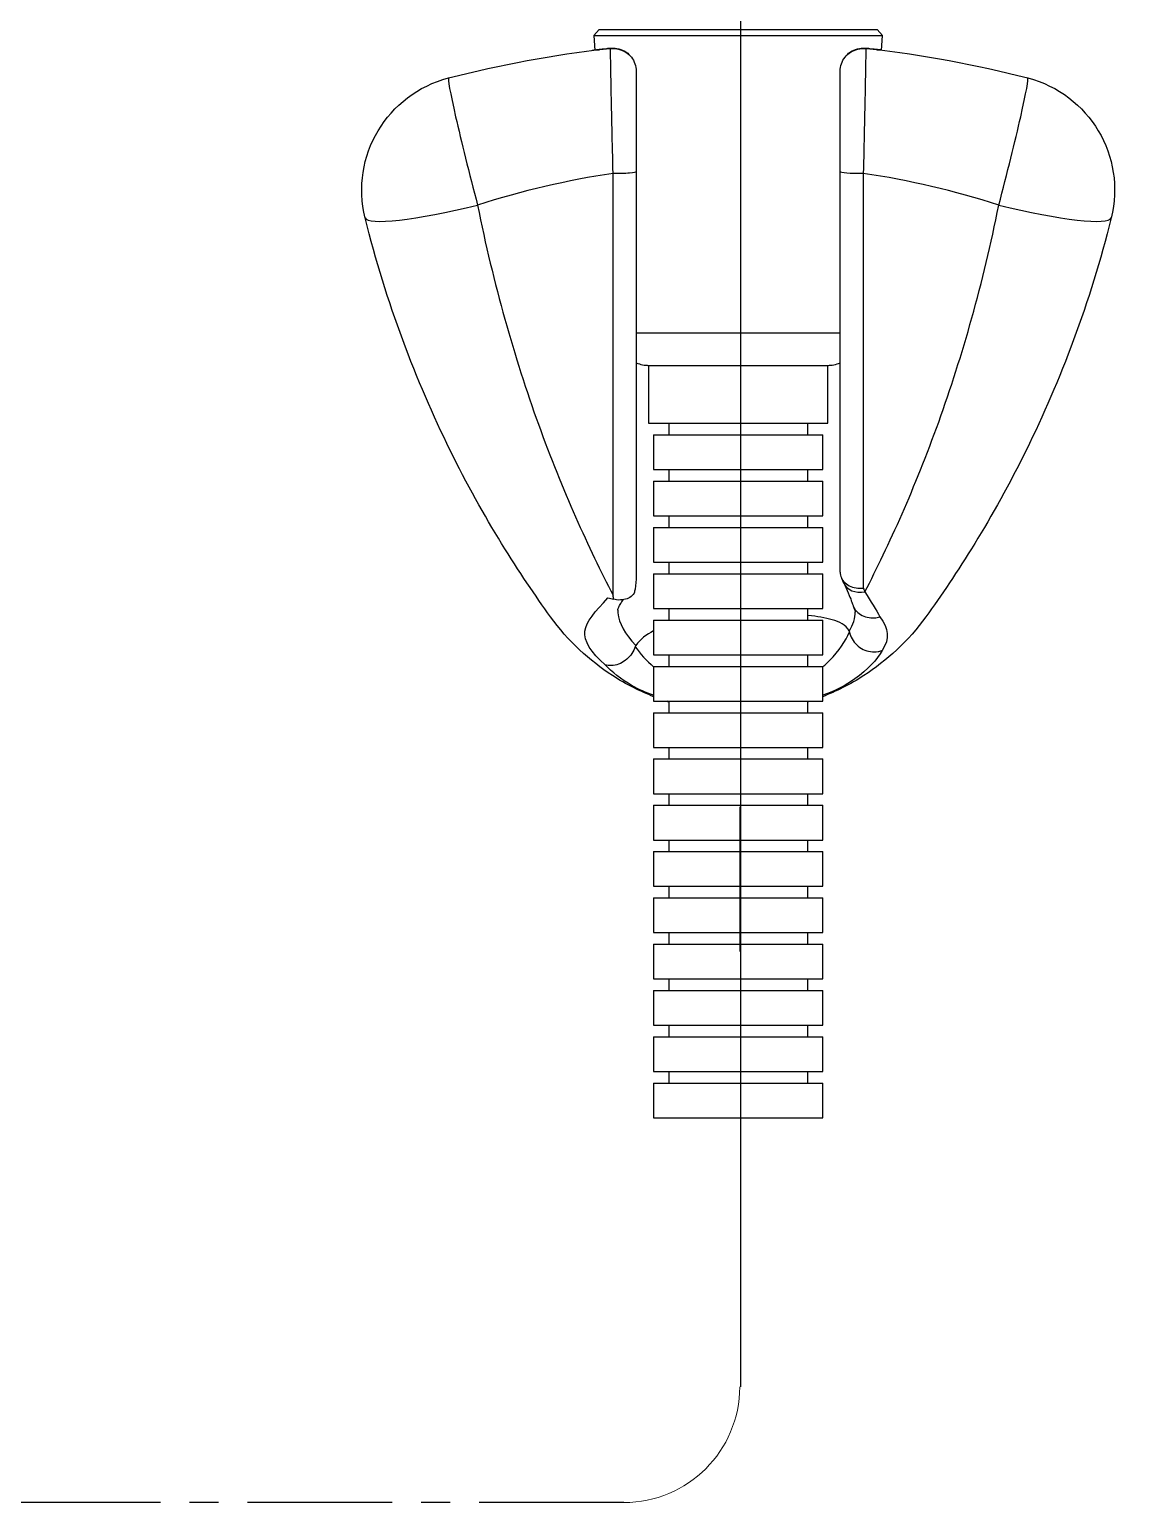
# Model space of a CAD drawing. Extents: x 0 to 1354, y 0 to 992.
# Drawn here: x 397 to 491.7, y 399.9 to 527.1 of the extents above; entities that cross this region are included whole.
import ezdxf

# ---------------------------------------------------------------- set-up
doc = ezdxf.new("R2010")
doc.units = 0
doc.header["$LTSCALE"] = 10
doc.header["$MEASUREMENT"] = 0
for name, pattern in [('ACAD_ISO04W100', [30.5, 24, -3, 0.5, -3]), ('CENTER', [2, 1.25, -0.25, 0.25, -0.25]), ('CENTER2', [28.575, 19.05, -3.175, 3.175, -3.175])]:
    doc.linetypes.add(name, pattern=pattern)
for name, color, linetype in [('1', 7, 'CONTINUOUS'), ('BODY', 7, 'CONTINUOUS'), ('W', 7, 'CONTINUOUS')]:
    doc.layers.add(name, color=color, linetype=linetype)
doc.layers.add('Cneter', color=1, linetype='CENTER2', lineweight=13)

msp = doc.modelspace()

# ---------------------------------------------------------------- linework, layer by layer
at = {"layer": '1', "color": 7, "linetype": 'Continuous', "lineweight": -3}
for p, q in [((446.2, 527.09), (445.73, 526.59)), ((446.2, 527.09), (458.2, 527.09)), ((458.2, 527.09), (470.2, 527.09)), ((470.66, 526.59), (470.2, 527.09)), ((445.73, 526.59), (445.82, 525.29)), ((445.73, 526.59), (458.2, 526.59)), ((458.2, 526.59), (470.66, 526.59)), ((470.57, 525.29), (470.66, 526.59)), ((447.4, 478.24), (447.4, 514.67)), ((449.4, 514.83), (449.4, 479.92)), ((467, 480.23), (467, 514.83)), ((469, 514.67), (469, 478.84)), ((449.4, 500.89), (458.2, 500.89)), ((458.2, 500.89), (467, 500.89)), ((450.45, 498.09), (450.45, 493.09)), ((465.95, 493.09), (465.95, 498.09)), ((450.45, 493.09), (458.2, 493.09)), ((452.2, 493.09), (452.2, 492.09)), ((458.2, 493.09), (465.95, 493.09)), ((464.2, 492.09), (464.2, 493.09)), ((450.9, 492.09), (450.9, 489.09)), ((450.9, 492.09), (458.2, 492.09)), ((458.2, 492.09), (465.5, 492.09)), ((465.5, 489.09), (465.5, 492.09)), ((450.9, 489.09), (458.2, 489.09)), ((452.2, 489.09), (452.2, 488.09)), ((458.2, 489.09), (465.5, 489.09)), ((464.2, 488.09), (464.2, 489.09)), ((450.9, 488.09), (450.9, 485.09)), ((450.9, 488.09), (458.2, 488.09)), ((458.2, 488.09), (465.5, 488.09)), ((465.5, 485.09), (465.5, 488.09)), ((450.9, 485.09), (458.2, 485.09)), ((452.2, 485.09), (452.2, 484.09)), ((458.2, 485.09), (465.5, 485.09)), ((464.2, 484.09), (464.2, 485.09)), ((450.9, 484.09), (450.9, 481.09)), ((450.9, 484.09), (458.2, 484.09)), ((458.2, 484.09), (465.5, 484.09)), ((465.5, 481.09), (465.5, 484.09)), ((450.9, 481.09), (458.2, 481.09)), ((452.2, 481.09), (452.2, 480.09)), ((458.2, 481.09), (465.5, 481.09)), ((464.2, 480.09), (464.2, 481.09)), ((450.9, 480.09), (450.9, 477.09)), ((450.9, 480.09), (458.2, 480.09)), ((458.2, 480.09), (465.5, 480.09)), ((465.5, 477.09), (465.5, 480.09)), ((450.9, 477.09), (458.2, 477.09)), ((450.9, 476.09), (450.9, 473.09)), ((450.9, 476.09), (458.2, 476.09)), ((452.2, 477.09), (452.2, 476.09)), ((458.2, 477.09), (465.5, 477.09)), ((458.2, 476.09), (465.5, 476.09)), ((464.2, 476.09), (464.2, 477.09)), ((465.5, 473.09), (465.5, 476.09)), ((450.9, 473.09), (458.2, 473.09)), ((450.9, 472.09), (450.9, 469.09)), ((450.9, 472.09), (458.2, 472.09)), ((452.2, 473.09), (452.2, 472.09)), ((458.2, 473.09), (465.5, 473.09)), ((458.2, 472.09), (465.5, 472.09)), ((464.2, 472.09), (464.2, 473.09)), ((465.5, 469.09), (465.5, 472.09)), ((450.9, 469.09), (458.2, 469.09)), ((452.2, 469.09), (452.2, 468.09)), ((458.2, 469.09), (465.5, 469.09)), ((464.2, 468.09), (464.2, 469.09)), ((450.9, 468.09), (450.9, 465.09)), ((450.9, 468.09), (458.2, 468.09)), ((458.2, 468.09), (465.5, 468.09)), ((465.5, 465.09), (465.5, 468.09)), ((450.9, 465.09), (458.2, 465.09)), ((452.2, 465.09), (452.2, 464.09)), ((458.2, 465.09), (465.5, 465.09)), ((464.2, 464.09), (464.2, 465.09)), ((450.9, 464.09), (450.9, 461.09)), ((450.9, 464.09), (458.2, 464.09)), ((458.2, 464.09), (465.5, 464.09)), ((465.5, 461.09), (465.5, 464.09)), ((450.9, 461.09), (458.2, 461.09)), ((452.2, 461.09), (452.2, 460.09)), ((458.2, 461.09), (465.5, 461.09)), ((464.2, 460.09), (464.2, 461.09)), ((450.9, 460.09), (450.9, 457.09)), ((450.9, 460.09), (458.2, 460.09)), ((458.2, 460.09), (465.5, 460.09)), ((465.5, 457.09), (465.5, 460.09)), ((450.9, 457.09), (458.2, 457.09)), ((452.2, 457.09), (452.2, 456.09)), ((458.2, 457.09), (465.5, 457.09)), ((464.2, 456.09), (464.2, 457.09)), ((450.9, 456.09), (450.9, 453.09)), ((450.9, 456.09), (458.2, 456.09)), ((458.2, 456.09), (465.5, 456.09)), ((465.5, 453.09), (465.5, 456.09)), ((450.9, 453.09), (458.2, 453.09)), ((452.2, 453.09), (452.2, 452.09)), ((458.2, 453.09), (465.5, 453.09)), ((464.2, 452.09), (464.2, 453.09)), ((450.9, 452.09), (450.9, 449.09)), ((450.9, 452.09), (458.2, 452.09)), ((458.2, 452.09), (465.5, 452.09)), ((465.5, 449.09), (465.5, 452.09)), ((450.9, 449.09), (458.2, 449.09)), ((450.9, 448.09), (450.9, 445.09)), ((450.9, 448.09), (458.2, 448.09)), ((452.2, 449.09), (452.2, 448.09)), ((458.2, 449.09), (465.5, 449.09)), ((458.2, 448.09), (465.5, 448.09)), ((464.2, 448.09), (464.2, 449.09)), ((465.5, 445.09), (465.5, 448.09)), ((450.9, 445.09), (458.2, 445.09)), ((450.9, 444.09), (450.9, 441.09)), ((450.9, 444.09), (458.2, 444.09)), ((452.2, 445.09), (452.2, 444.09)), ((458.2, 445.09), (465.5, 445.09)), ((458.2, 444.09), (465.5, 444.09)), ((464.2, 444.09), (464.2, 445.09)), ((465.5, 441.09), (465.5, 444.09)), ((450.9, 441.09), (458.2, 441.09)), ((452.2, 441.09), (452.2, 440.09)), ((458.2, 441.09), (465.5, 441.09)), ((464.2, 440.09), (464.2, 441.09)), ((450.9, 440.09), (450.9, 437.09)), ((450.9, 440.09), (458.2, 440.09)), ((458.2, 440.09), (465.5, 440.09)), ((465.5, 437.09), (465.5, 440.09)), ((450.9, 437.09), (458.2, 437.09)), ((452.2, 437.09), (452.2, 436.09)), ((458.2, 437.09), (465.5, 437.09)), ((464.2, 436.09), (464.2, 437.09)), ((450.9, 436.09), (450.9, 433.09)), ((450.9, 436.09), (458.2, 436.09)), ((458.2, 436.09), (465.5, 436.09)), ((465.5, 433.09), (465.5, 436.09)), ((450.9, 433.09), (458.2, 433.09)), ((458.2, 433.09), (465.5, 433.09))]:
    msp.add_line(p, q, dxfattribs=at)
at = {"layer": '1', "color": 7, "linetype": 'Continuous', "lineweight": -3, "extrusion": (0, 0, -1)}
for centre, start, end in [((-435.7, 513.23), 346.0375, 75.5225), ((-480.7, 513.23), 104.4775, 193.9625)]:
    msp.add_arc(centre, 10, start, end, dxfattribs=at)
at = {"layer": '1', "color": 7, "linetype": 'Continuous', "lineweight": -3}
for centre, start, end in [((450.5, 501.09), 248.4851, 270), ((465.9, 501.09), 270, 291.5149)]:
    msp.add_arc(centre, 3, start, end, dxfattribs=at)
for centre, major_axis, ratio, start_param, end_param in [((435.7, 513.23), (2.5, -9.68), 0.032961, 3.141593, 4.839361), ((480.7, 513.23), (-2.5, -9.68), 0.032961, 1.443824, 3.141593), ((447.4, 514.83), (-2, 0), 0.076696, 1.570796, 3.141593), ((469, 514.83), (-2, 0), 0.076696, 0, 1.570796), ((435.7, 513.23), (9.7, 2.41), 0.126983, 3.141593, 4.680827), ((480.7, 513.23), (-9.7, 2.41), 0.126983, 1.602358, 3.141593), ((469.14, 480.1), (-1.83, -0.82), 0.760059, 6.274802, 7.5268)]:
    msp.add_ellipse(centre, major_axis=major_axis, ratio=ratio, start_param=start_param, end_param=end_param, dxfattribs=at)
for points, knots in [([(447.18, 525.48), (447.18, 525.48), (447.19, 525.48), (447.43, 525.51), (447.67, 525.49), (448.11, 525.38), (448.32, 525.28), (448.62, 525.09), (448.72, 525), (448.81, 524.91)], [0, 0, 0, 0, 0.007507, 0.007507, 0.408699, 0.408699, 0.781214, 0.781214, 1, 1, 1, 1]), ([(467.59, 524.91), (467.68, 525), (467.78, 525.09), (468.08, 525.28), (468.28, 525.38), (468.73, 525.49), (468.97, 525.51), (469.21, 525.48), (469.21, 525.48), (469.22, 525.48)], [0, 0, 0, 0, 0.218786, 0.218786, 0.591301, 0.591301, 0.992493, 0.992493, 1, 1, 1, 1]), ([(445.98, 525.34), (445.98, 525.34), (445.99, 525.34), (446.02, 525.35), (446.08, 525.35), (446.15, 525.35), (446.2, 525.35), (446.21, 525.35)], [0, 0, 0, 0, 0.117287, 0.217707, 0.437799, 0.865839, 1, 1, 1, 1]), ([(447.18, 525.43), (447.18, 525.43), (447.19, 525.43), (447.36, 525.46), (447.54, 525.46), (447.93, 525.4), (448.15, 525.33), (448.54, 525.13), (448.72, 525), (449.02, 524.68), (449.14, 524.49), (449.32, 524.09), (449.37, 523.88), (449.39, 523.66)], [0, 0, 0, 0, 0.004771, 0.004771, 0.168449, 0.168449, 0.381096, 0.381096, 0.589432, 0.589432, 0.794609, 0.794609, 1, 1, 1, 1]), ([(447.4, 514.67), (447.34, 517.27), (447.28, 519.9), (447.2, 523.86), (447.18, 525.17), (447.18, 525.43)], [0, 0, 0, 0, 0.5, 0.5, 1, 1, 1, 1]), ([(467.01, 523.66), (467.02, 523.88), (467.08, 524.09), (467.26, 524.49), (467.38, 524.68), (467.68, 525), (467.86, 525.13), (468.25, 525.33), (468.47, 525.4), (468.86, 525.46), (469.03, 525.46), (469.21, 525.43), (469.21, 525.43), (469.22, 525.43)], [0, 0, 0, 0, 0.205391, 0.205391, 0.410568, 0.410568, 0.618904, 0.618904, 0.831551, 0.831551, 0.995229, 0.995229, 1, 1, 1, 1]), ([(469.22, 525.43), (469.22, 525.17), (469.2, 523.86), (469.12, 519.9), (469.06, 517.27), (469, 514.67)], [0, 0, 0, 0, 0.5, 0.5, 1, 1, 1, 1]), ([(470.17, 525.35), (470.21, 525.35), (470.28, 525.35), (470.36, 525.35), (470.4, 525.34), (470.41, 525.34), (470.42, 525.34), (470.42, 525.34)], [0, 0, 0, 0, 0.469812, 0.772051, 0.873112, 0.946142, 1, 1, 1, 1]), ([(449.4, 523.49), (449.4, 523.41), (449.4, 522.4), (449.4, 519.18), (449.4, 516.99), (449.4, 514.83)], [0, 0, 0, 0, 0.5, 0.5, 1, 1, 1, 1]), ([(467, 514.83), (467, 516.99), (467, 519.18), (467, 522.4), (467, 523.41), (467, 523.49)], [0, 0, 0, 0, 0.5, 0.5, 1, 1, 1, 1]), ([(435.7, 511.93), (436.38, 508.52), (437.17, 505.24), (438.94, 498.93), (439.92, 495.87), (441.99, 490.13), (443.07, 487.47), (445.25, 482.53), (446.36, 480.25), (447.4, 478.24)], [0, 0, 0, 0, 0.25, 0.25, 0.5, 0.5, 0.75, 0.75, 1, 1, 1, 1]), ([(469.14, 478.52), (470.17, 480.52), (471.27, 482.8), (473.42, 487.71), (474.49, 490.35), (476.53, 496.04), (477.5, 499.07), (479.25, 505.32), (480.03, 508.56), (480.7, 511.93)], [0, 0, 0, 0, 0.25, 0.25, 0.5, 0.5, 0.75, 0.75, 1, 1, 1, 1]), ([(441.99, 476.38), (440.71, 478.15), (439.27, 480.27), (436.29, 485.13), (434.76, 487.85), (431.87, 493.73), (430.47, 496.95), (428, 503.65), (426.91, 507.15), (425.99, 510.82)], [0, 0, 0, 0, 0.25, 0.25, 0.5, 0.5, 0.75, 0.75, 1, 1, 1, 1]), ([(490.4, 510.82), (489.49, 507.15), (488.4, 503.65), (485.92, 496.95), (484.53, 493.73), (481.63, 487.85), (480.11, 485.13), (477.13, 480.27), (475.69, 478.15), (474.41, 476.38)], [0, 0, 0, 0, 0.25, 0.25, 0.5, 0.5, 0.75, 0.75, 1, 1, 1, 1]), ([(450.4, 498.09), (450.4, 498.09), (450.4, 498.09), (450.4, 498.09), (451.24, 498.09), (454.13, 498.09), (456.16, 498.09), (458.2, 498.09)], [0, 0, 0, 0, 0.000824, 0.000824, 0.500412, 0.500412, 1, 1, 1, 1]), ([(458.2, 498.09), (460.24, 498.09), (462.27, 498.09), (465.16, 498.09), (466, 498.09), (466, 498.09), (466, 498.09), (466, 498.09)], [0, 0, 0, 0, 0.49959, 0.49959, 0.999181, 0.999181, 1, 1, 1, 1]), ([(467, 480.23), (467, 480.05), (467.04, 479.88), (467.18, 479.57), (467.29, 479.42), (467.57, 479.17), (467.74, 479.07), (468.11, 478.91), (468.32, 478.86), (468.68, 478.83), (468.83, 478.83), (468.99, 478.84), (468.99, 478.84), (469, 478.84)], [0, 0, 0, 0, 0.212222, 0.212222, 0.424374, 0.424374, 0.637608, 0.637608, 0.852942, 0.852942, 0.994498, 0.994498, 1, 1, 1, 1]), ([(467.3, 479.33), (467.34, 479.25), (467.52, 478.84), (467.77, 478.26), (467.99, 477.72), (468.05, 477.51), (468.06, 477.46)], [0, 0, 0, 0, 0.103224, 0.524644, 0.869823, 1, 1, 1, 1]), ([(446.71, 472.22), (445.48, 473.3), (444.87, 474.28), (445.06, 475.98), (445.85, 476.79), (446.96, 478.01)], [0, 0, 0, 0, 0.5, 0.5, 1, 1, 1, 1]), ([(447.46, 477.88), (447.44, 477.99), (447.42, 478.1), (447.4, 478.22), (447.4, 478.23), (447.4, 478.24)], [0, 0, 0, 0, 0.900036, 0.900036, 1, 1, 1, 1]), ([(449.22, 478.41), (449.13, 478.27), (449, 478.14), (448.7, 477.96), (448.52, 477.89), (448.14, 477.82), (447.92, 477.81), (447.62, 477.84), (447.54, 477.86), (447.46, 477.88)], [0, 0, 0, 0, 0.290833, 0.290833, 0.580688, 0.580688, 0.885685, 0.885685, 1, 1, 1, 1]), ([(447.8, 476.93), (447.8, 476.93), (447.8, 476.94), (447.8, 476.98), (447.87, 477.18), (448.03, 477.48), (448.19, 477.72), (448.27, 477.84)], [0, 0, 0, 0, 0.070781, 0.337198, 0.585459, 0.817998, 1, 1, 1, 1]), ([(468.07, 477.46), (468.12, 477.29), (468.2, 477.12), (468.43, 476.81), (468.59, 476.67), (468.93, 476.45), (469.13, 476.37), (469.55, 476.28), (469.77, 476.26), (470.13, 476.29), (470.27, 476.32), (470.41, 476.36), (470.42, 476.36), (470.44, 476.37)], [0, 0, 0, 0, 0.202242, 0.202242, 0.419427, 0.419427, 0.636714, 0.636714, 0.854125, 0.854125, 0.98775, 0.98775, 1, 1, 1, 1]), ([(468.14, 477.25), (468.17, 477.18), (468.26, 477), (468.3, 476.83), (468.3, 476.79), (468.3, 476.78), (468.3, 476.78)], [0, 0, 0, 0, 0.197918, 0.592862, 0.998647, 1, 1, 1, 1]), ([(450.91, 469.47), (449.77, 469.92), (448.55, 470.52), (445.4, 472.55), (443.49, 474.29), (441.99, 476.38)], [0, 0, 0, 0, 0.384067, 0.384067, 1, 1, 1, 1]), ([(447.8, 476.94), (447.8, 476.86), (447.8, 476.78), (447.89, 475.83), (448.44, 474.89), (449.35, 473.89)], [0, 0, 0, 0, 0.082026, 0.082026, 1, 1, 1, 1]), ([(467.79, 475.12), (467.48, 475.7), (466.97, 475.93), (465.72, 476.28), (465.02, 476.4), (464.23, 476.48)], [0, 0, 0, 0, 0.533403, 0.533403, 1, 1, 1, 1]), ([(474.41, 476.38), (472.91, 474.3), (470.99, 472.55), (467.85, 470.51), (466.63, 469.92), (465.49, 469.47)], [0, 0, 0, 0, 0.616324, 0.616324, 1, 1, 1, 1]), ([(465.52, 472.07), (465.74, 472.25), (465.93, 472.44), (466.9, 473.42), (467.47, 474.26), (467.81, 475.06)], [0, 0, 0, 0, 0.191134, 0.191134, 1, 1, 1, 1]), ([(467.81, 475.06), (467.81, 475.07), (467.81, 475.09), (467.8, 475.11), (467.8, 475.12), (467.79, 475.12)], [0, 0, 0, 0, 0.53512, 0.53512, 1, 1, 1, 1]), ([(467.81, 475.06), (467.85, 474.85), (467.93, 474.65), (468.14, 474.27), (468.28, 474.09), (468.6, 473.79), (468.79, 473.66), (469.19, 473.46), (469.41, 473.39), (469.84, 473.33), (470.07, 473.33), (470.38, 473.38), (470.49, 473.41), (470.6, 473.45), (470.61, 473.45), (470.62, 473.46)], [0, 0, 0, 0, 0.179587, 0.179587, 0.359174, 0.359174, 0.538771, 0.538771, 0.718454, 0.718454, 0.898245, 0.898245, 0.990374, 0.990374, 1, 1, 1, 1]), ([(449.31, 473.79), (449.24, 473.59), (449.15, 473.39), (448.9, 473.02), (448.75, 472.85), (448.41, 472.55), (448.22, 472.43), (447.83, 472.25), (447.62, 472.19), (447.22, 472.14), (447.01, 472.15), (446.79, 472.2), (446.76, 472.2), (446.72, 472.22), (446.72, 472.22), (446.71, 472.22)], [0, 0, 0, 0, 0.191438, 0.191438, 0.38287, 0.38287, 0.574422, 0.574422, 0.766339, 0.766339, 0.958624, 0.958624, 0.992339, 0.992339, 1, 1, 1, 1]), ([(449.35, 473.89), (449.34, 473.87), (449.33, 473.85), (449.32, 473.81), (449.31, 473.8), (449.31, 473.79)], [0, 0, 0, 0, 0.674483, 0.674483, 1, 1, 1, 1]), ([(470.62, 473.46), (470.2, 472.68), (469.4, 471.81), (467.52, 470.47), (466.59, 469.95), (465.51, 469.61)], [0, 0, 0, 0, 0.597437, 0.597437, 1, 1, 1, 1]), ([(450.89, 469.61), (450.22, 469.82), (449.61, 470.1), (448.07, 470.97), (447.3, 471.6), (446.71, 472.22)], [0, 0, 0, 0, 0.358827, 0.358827, 1, 1, 1, 1])]:
    msp.add_open_spline(points, degree=3, knots=knots, dxfattribs=at)
for points, degree in [([(433.2, 522.92), (437.71, 524.08), (442.26, 524.92), (446.83, 525.44)], 3), ([(445.97, 525.34), (445.78, 525.32), (445.66, 525.3), (445.59, 525.29)], 3), ([(446.83, 525.44), (446.26, 525.38), (445.97, 525.35), (445.96, 525.35)], 3), ([(446.68, 525.43), (446.82, 525.44), (446.99, 525.46), (447.18, 525.48)], 3), ([(447.67, 525.43), (447.27, 525.51), (446.83, 525.43)], 2), ([(447.18, 525.43), (447.05, 525.45), (446.93, 525.46), (446.83, 525.44)], 3), ([(469.56, 525.43), (469.12, 525.5), (468.73, 525.43)], 2), ([(469.22, 525.48), (469.41, 525.46), (469.57, 525.44), (469.72, 525.43)], 3), ([(469.57, 525.44), (469.46, 525.46), (469.35, 525.45), (469.22, 525.43)], 3), ([(469.57, 525.44), (474.16, 524.92), (478.71, 524.08), (483.2, 522.92)], 3), ([(470.44, 525.35), (470.43, 525.35), (470.14, 525.38), (469.57, 525.44)], 3), ([(470.55, 525.33), (470.55, 525.33), (470.49, 525.33), (470.39, 525.35)], 3), ([(449.39, 523.66), (449.4, 523.6), (449.4, 523.54), (449.4, 523.49)], 3), ([(467, 523.49), (467, 523.54), (467, 523.6), (467.01, 523.66)], 3), ([(447.4, 514.67), (443.46, 514.08), (439.53, 513.16), (435.7, 511.93)], 3), ([(480.7, 511.93), (476.87, 513.16), (472.97, 514.08), (469, 514.67)], 3), ([(449.4, 479.92), (449.4, 479.51), (449.35, 479.12), (449.3, 478.76)], 3), ([(467.11, 479.72), (467.3, 479.29)], 1), ([(449.3, 478.76), (449.27, 478.64), (449.25, 478.53), (449.22, 478.41)], 3), ([(469, 478.84), (469.05, 478.73), (469.09, 478.63), (469.14, 478.52)], 3), ([(469.14, 478.52), (469.65, 477.68), (470.11, 476.99), (470.44, 476.37)], 3), ([(446.96, 478.01), (447.13, 477.96), (447.29, 477.92), (447.46, 477.88)], 3), ([(467.79, 475.12), (468.13, 475.71), (468.3, 476.25), (468.3, 476.8)], 3), ([(470.44, 476.37), (471.19, 475.32), (471.32, 474.52), (470.62, 473.46)], 3), ([(450.89, 475.15), (450.27, 474.83), (449.75, 474.43), (449.35, 473.89)], 3), ([(449.31, 473.79), (449.73, 473.19), (450.26, 472.58), (450.93, 472.03)], 3), ([(452.22, 469.01), (452.16, 469.03), (452.09, 469.05), (452.03, 469.07)], 3), ([(464.33, 469.06), (464.28, 469.04), (464.22, 469.02), (464.17, 469)], 3)]:
    msp.add_open_spline(points, degree=degree, dxfattribs=at)
at = {"layer": 'BODY', "color": 1, "linetype": 'ACAD_ISO04W100', "lineweight": -3}
msp.add_line((458.42, 409.86), (458.42, 544.32), dxfattribs=at)
at = {"layer": 'Cneter', "linetype": 'CENTER', "ltscale": 2}
msp.add_arc((448.33, 409.86), 10, 270, 0, dxfattribs=at)
at = {"layer": 'W', "color": 1, "linetype": 'CENTER', "lineweight": -3}
msp.add_line((448.33, 399.86), (382.5, 399.86), dxfattribs=at)
msp.add_open_spline([(458.33, 459.95), (458.33, 445.11)], degree=1, dxfattribs=at)

doc.saveas('drawing.dxf')
